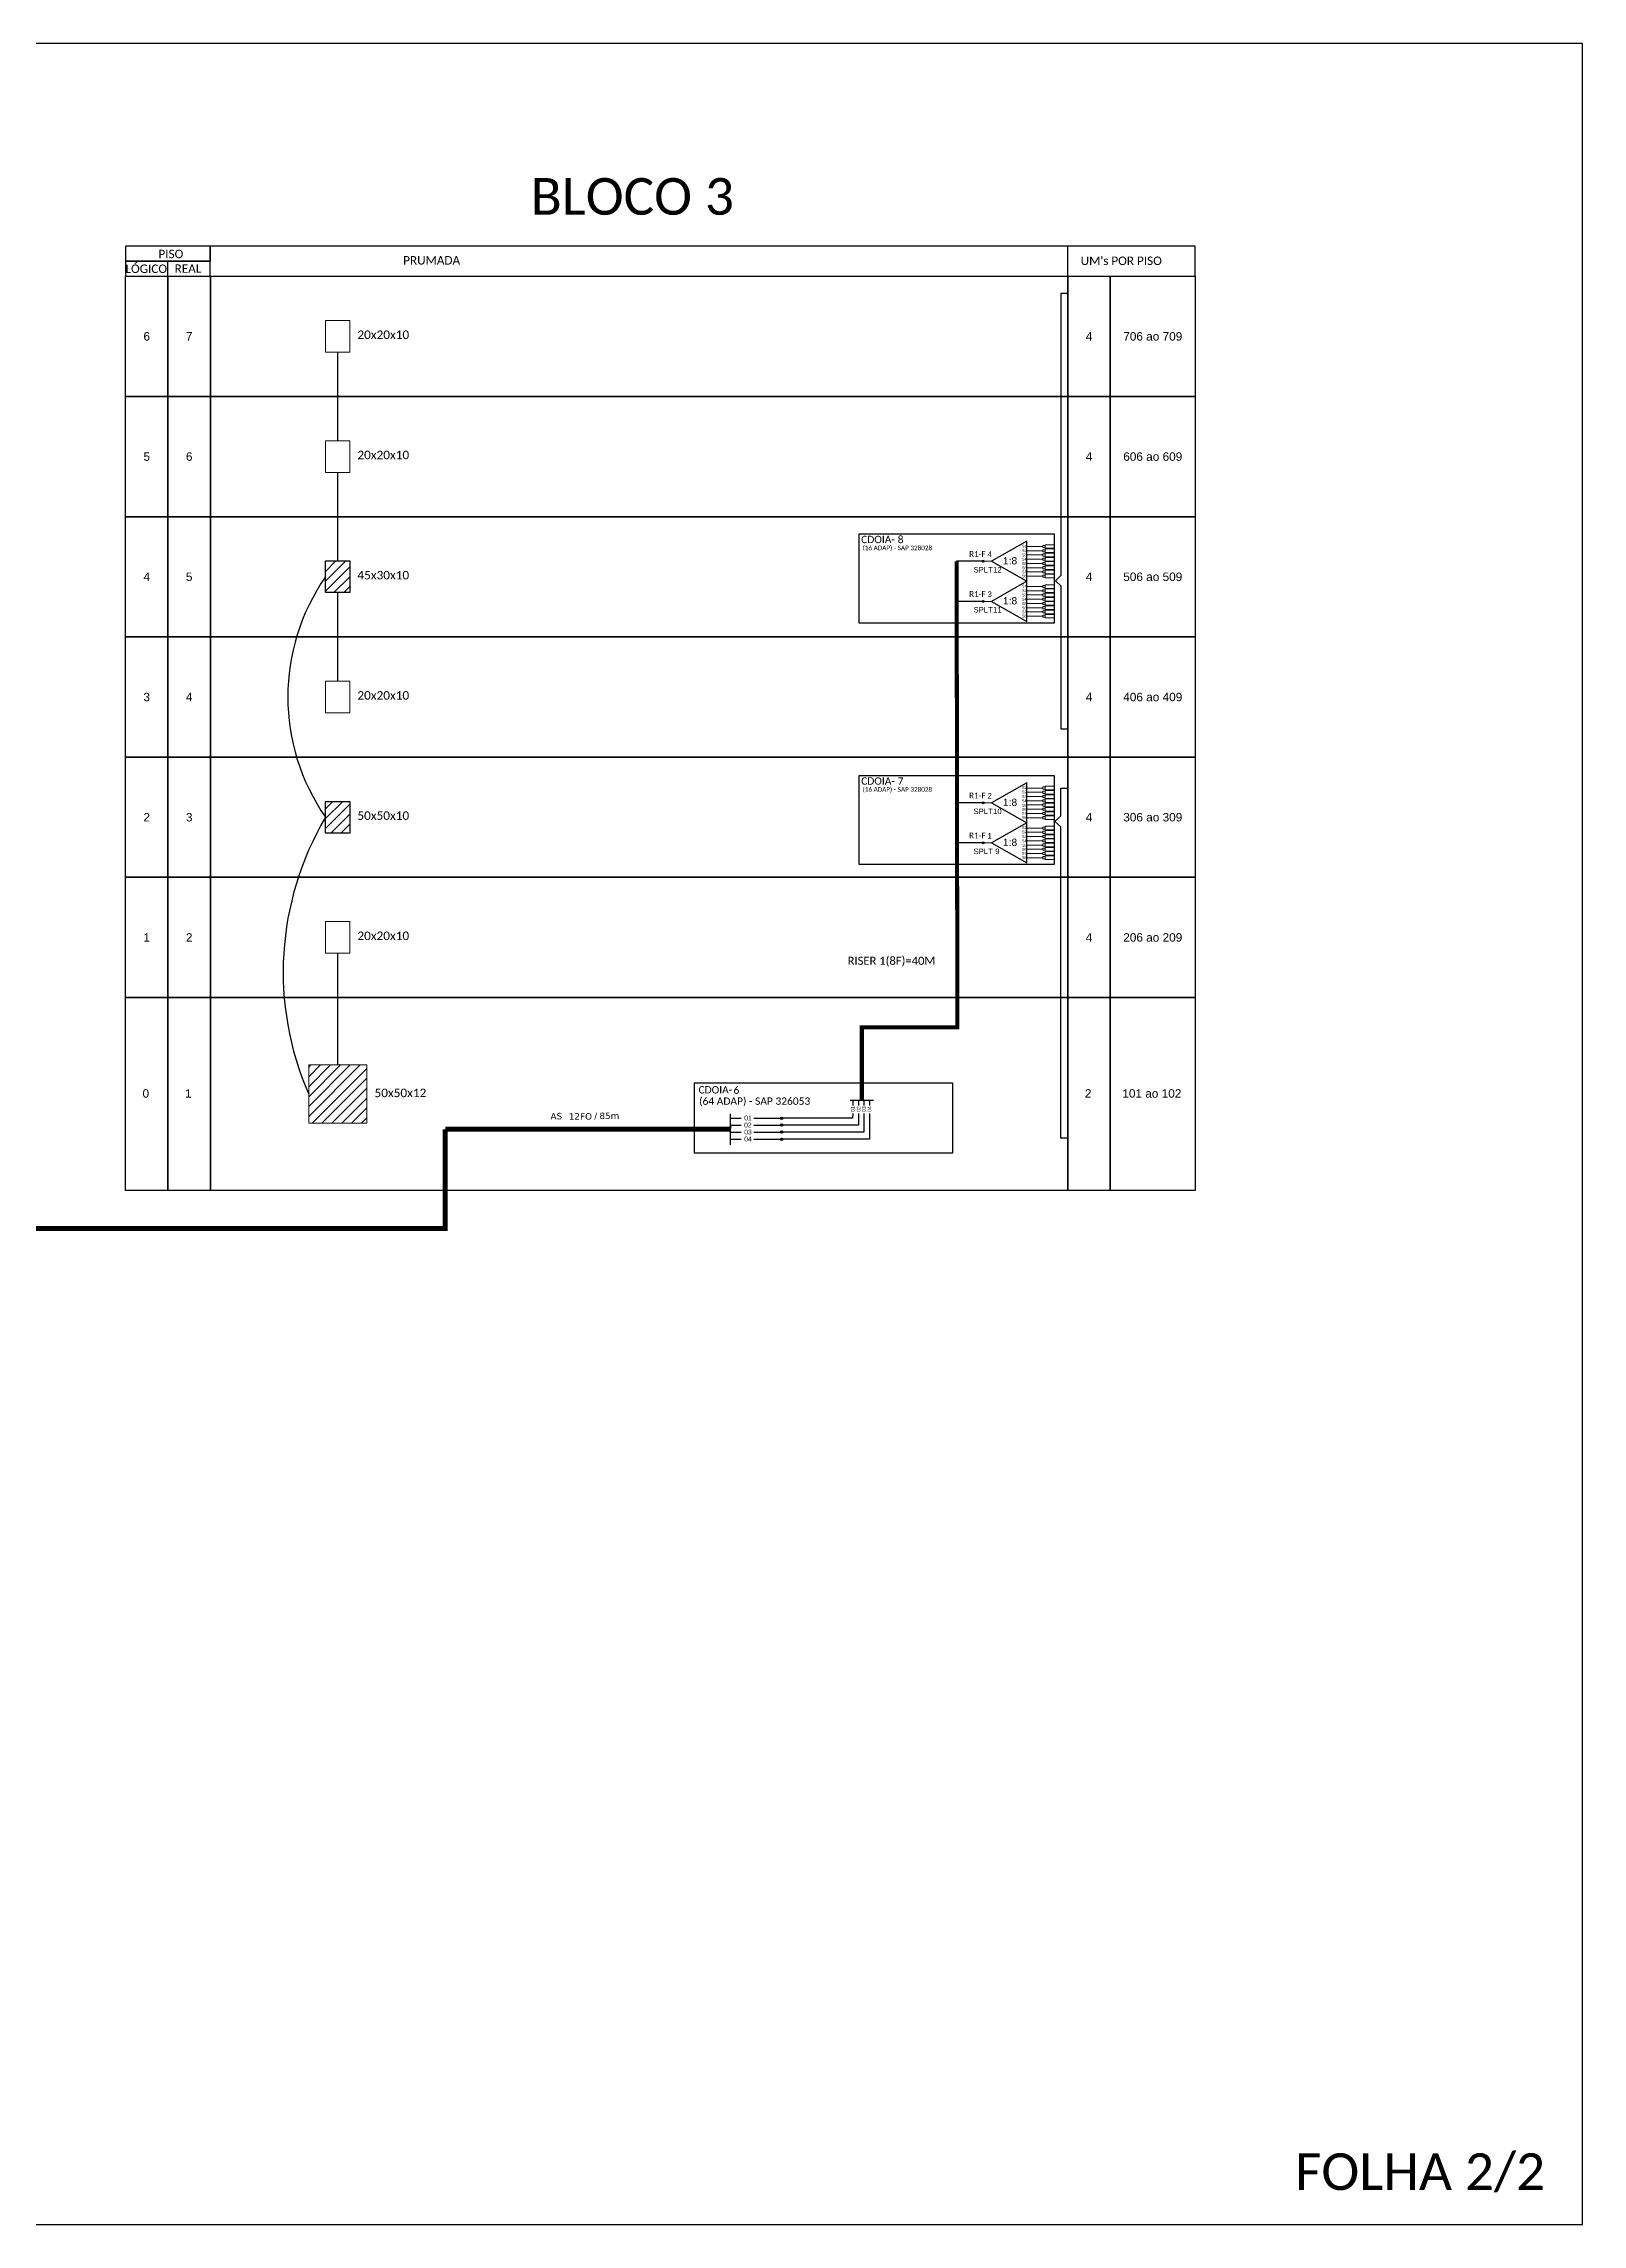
# Model space of a CAD drawing. Extents: x -89 to 1620, y 705 to 1299.
# Drawn here: x 1201 to 1620, y 705 to 1299 of the extents above; entities that cross this region are included whole.
import ezdxf
from ezdxf.enums import TextEntityAlignment as Align

# ---------------------------------------------------------------- set-up
doc = ezdxf.new("R2010")
doc.units = 0
doc.layers.add('40.1-ETIQUETAS', color=1, linetype='Continuous', lineweight=20)
doc.styles.add('ARIAL', font='arial.ttf')
doc.styles.add('siredit', font='verdana.ttf')
doc.styles.add('WMF-Calibri0', font='calibri.ttf')

msp = doc.modelspace()

# ---------------------------------------------------------------- hatches: boundary and pattern name
h = msp.add_hatch()
h.set_pattern_fill('ANSI31', color=1, scale=0.6)
h.set_pattern_definition([(45, (746.2662, 173.7744), (-1.3470384, 1.3470384), [])])
h.paths.add_polyline_path([(1284.47, 1084), (1284.47, 1092.62), (1277.85, 1092.62), (1277.85, 1084)])
h.paths.add_polyline_path([(1284.47, 1158.11), (1277.85, 1158.11), (1277.85, 1149.49), (1284.47, 1149.49)])
h = msp.add_hatch(color=3)
h.dxf.hatch_style = 1
edge = h.paths.add_edge_path()
edge.add_arc((1457.07, 1158.01), 0.256, 0, 360)
h = msp.add_hatch(color=3)
h.dxf.hatch_style = 1
edge = h.paths.add_edge_path()
edge.add_arc((1457.07, 1147.11), 0.256, 0, 360)
h = msp.add_hatch(color=3)
h.dxf.hatch_style = 1
edge = h.paths.add_edge_path()
edge.add_arc((1457.07, 1092.21), 0.256, 0, 360)
h = msp.add_hatch(color=3)
h.dxf.hatch_style = 1
edge = h.paths.add_edge_path()
edge.add_arc((1457.07, 1081.32), 0.256, 0, 360)
h = msp.add_hatch()
h.set_pattern_fill('ANSI31', color=1, scale=0.6)
h.set_pattern_definition([(45, (496.6525, 3692.0763), (-1.3470384, 1.3470384), [])])
h.paths.add_polyline_path([(1289.06, 1005.01), (1289.06, 1020.82), (1273.26, 1020.82), (1273.26, 1005.01)])
h = msp.add_hatch(color=3)
h.dxf.hatch_style = 1
edge = h.paths.add_edge_path()
edge.add_arc((1402.12, 1006.33), 0.32, 0, 360)
h = msp.add_hatch(color=3)
h.dxf.hatch_style = 1
edge = h.paths.add_edge_path()
edge.add_arc((1402.12, 1004.45), 0.32, 0, 360)
h = msp.add_hatch(color=3)
h.dxf.hatch_style = 1
edge = h.paths.add_edge_path()
edge.add_arc((1402.12, 1002.53), 0.32, 0, 360)
h = msp.add_hatch(color=3)
h.dxf.hatch_style = 1
edge = h.paths.add_edge_path()
edge.add_arc((1402.12, 1000.61), 0.32, 0, 360)

# ---------------------------------------------------------------- linework, layer by layer
for points in [[(781.75, 705.02), (1620.31, 705.02), (1620.31, 1299.02), (781.75, 1299.02), (781.75, 705.02)], [(1246.45, 1235.66), (1514.82, 1235.66), (1514.82, 1243.88), (1246.45, 1243.88), (1246.45, 1243.88), (1246.45, 1239.77)], [(1480.07, 1235.66), (1480.07, 1243.88)], [(1234.88, 1235.66), (1234.88, 1239.77)], [(1388.21, 1004.43), (1388.21, 1003.54)], [(1388.21, 1002.53), (1391.12, 1002.53)], [(1394.52, 1002.53), (1402.12, 1002.53), (1402.12, 1002.53)]]:
    msp.add_lwpolyline(points)
for points in [[(1223.31, 1239.77), (1246.45, 1239.77), (1246.45, 1243.88), (1223.31, 1243.88)], [(1223.31, 1235.66), (1246.45, 1235.66), (1246.45, 1239.77), (1223.31, 1239.77)], [(1223.34, 1235.66), (1234.92, 1235.66), (1234.92, 1202.91), (1223.34, 1202.91)], [(1234.92, 1235.66), (1246.49, 1235.66), (1246.49, 1202.91), (1234.92, 1202.91)], [(1246.49, 1235.66), (1480.1, 1235.66), (1480.1, 1202.91), (1246.49, 1202.91)], [(1480.1, 1235.66), (1491.68, 1235.66), (1491.68, 1202.91), (1480.1, 1202.91)], [(1491.68, 1235.66), (1514.82, 1235.66), (1514.82, 1202.91), (1491.68, 1202.91)], [(1223.34, 1202.91), (1234.92, 1202.91), (1234.92, 1170.17), (1223.34, 1170.17)], [(1234.92, 1202.91), (1246.49, 1202.91), (1246.49, 1170.17), (1234.92, 1170.17)], [(1246.49, 1202.91), (1480.1, 1202.91), (1480.1, 1170.17), (1246.49, 1170.17)], [(1480.1, 1202.91), (1491.68, 1202.91), (1491.68, 1170.17), (1480.1, 1170.17)], [(1491.68, 1202.91), (1514.82, 1202.91), (1514.82, 1170.17), (1491.68, 1170.17)], [(1223.34, 1170.17), (1234.92, 1170.17), (1234.92, 1137.43), (1223.34, 1137.43)], [(1234.92, 1170.17), (1246.49, 1170.17), (1246.49, 1137.43), (1234.92, 1137.43)], [(1246.49, 1170.17), (1480.1, 1170.17), (1480.1, 1137.43), (1246.49, 1137.43)], [(1480.1, 1170.17), (1491.68, 1170.17), (1491.68, 1137.43), (1480.1, 1137.43)], [(1491.68, 1170.17), (1514.82, 1170.17), (1514.82, 1137.43), (1491.68, 1137.43)], [(1223.34, 1137.43), (1234.92, 1137.43), (1234.92, 1104.68), (1223.34, 1104.68)], [(1234.92, 1137.43), (1246.49, 1137.43), (1246.49, 1104.68), (1234.92, 1104.68)], [(1246.49, 1137.43), (1480.1, 1137.43), (1480.1, 1104.68), (1246.49, 1104.68)], [(1480.1, 1137.43), (1491.68, 1137.43), (1491.68, 1104.68), (1480.1, 1104.68)], [(1491.68, 1137.43), (1514.82, 1137.43), (1514.82, 1104.68), (1491.68, 1104.68)], [(1223.34, 1104.68), (1234.92, 1104.68), (1234.92, 1071.94), (1223.34, 1071.94)], [(1234.92, 1104.68), (1246.49, 1104.68), (1246.49, 1071.94), (1234.92, 1071.94)], [(1246.49, 1104.68), (1480.1, 1104.68), (1480.1, 1071.94), (1246.49, 1071.94)], [(1480.1, 1104.68), (1491.68, 1104.68), (1491.68, 1071.94), (1480.1, 1071.94)], [(1491.68, 1104.68), (1514.82, 1104.68), (1514.82, 1071.94), (1491.68, 1071.94)], [(1223.34, 1071.94), (1234.92, 1071.94), (1234.92, 1039.19), (1223.34, 1039.19)], [(1234.92, 1071.94), (1246.49, 1071.94), (1246.49, 1039.19), (1234.92, 1039.19)], [(1246.49, 1071.94), (1480.1, 1071.94), (1480.1, 1039.19), (1246.49, 1039.19)], [(1480.1, 1071.94), (1491.68, 1071.94), (1491.68, 1039.19), (1480.1, 1039.19)], [(1491.68, 1071.94), (1514.82, 1071.94), (1514.82, 1039.19), (1491.68, 1039.19)], [(1223.34, 1039.19), (1234.92, 1039.19), (1234.92, 986.64), (1223.34, 986.64)], [(1234.92, 1039.19), (1246.49, 1039.19), (1246.49, 986.64), (1234.92, 986.64)], [(1246.49, 1039.19), (1480.1, 1039.19), (1480.1, 986.64), (1246.49, 986.64)], [(1480.1, 1039.19), (1491.68, 1039.19), (1491.68, 986.64), (1480.1, 986.64)], [(1491.68, 1039.19), (1514.82, 1039.19), (1514.82, 986.64), (1491.68, 986.64)]]:
    msp.add_lwpolyline(points, close=True)
at = {"color": 3}
for points in [[(1479.98, 1112.29), (1478.33, 1112.29), (1478.33, 1151.23), (1476.76, 1152.74), (1478.33, 1154.25), (1478.33, 1231.07), (1479.98, 1231.07)], [(1281.16, 1190.85), (1281.16, 1214.98)], [(1281.16, 1158.11), (1281.16, 1182.23)], [(1281.16, 1125.36), (1281.16, 1149.49)], [(1479.81, 1000.89), (1478.16, 1000.89), (1478.16, 1085.67), (1476.59, 1087.18), (1478.16, 1088.69), (1478.16, 1096.18), (1479.81, 1096.18)], [(1281.16, 1020.82), (1281.16, 1051.26)], [(1388.21, 1006.33), (1391.12, 1006.33)], [(1394.52, 1006.33), (1402.12, 1006.33), (1402.12, 1006.33)]]:
    msp.add_lwpolyline(points, dxfattribs=at)
at = {"color": 0, "lineweight": 0}
for points in [[(1277.85, 1223.6), (1284.47, 1223.6), (1284.47, 1214.98), (1277.85, 1214.98)], [(1277.85, 1190.85), (1284.47, 1190.85), (1284.47, 1182.23), (1277.85, 1182.23)], [(1277.85, 1125.36), (1284.47, 1125.36), (1284.47, 1116.74), (1277.85, 1116.74)], [(1277.85, 1059.88), (1284.47, 1059.88), (1284.47, 1051.26), (1277.85, 1051.26)]]:
    msp.add_lwpolyline(points, close=True, dxfattribs=at)
at = {"color": 1}
for points in [[(1423.23, 1165.46), (1476.36, 1165.46), (1476.36, 1141.18), (1423.23, 1141.18)], [(1277.85, 1158.11), (1284.47, 1158.11), (1284.47, 1149.49), (1277.85, 1149.49)], [(1423.23, 1099.66), (1476.36, 1099.66), (1476.36, 1075.39), (1423.23, 1075.39)], [(1277.85, 1092.62), (1284.47, 1092.62), (1284.47, 1084), (1277.85, 1084)], [(1378.41, 1015.98), (1448.69, 1015.98), (1448.69, 996.76), (1378.41, 996.76)]]:
    msp.add_lwpolyline(points, close=True, dxfattribs=at)
at = {"color": 5, "const_width": 1.1}
for points in [[(1449.81, 1158.01), (1450.01, 1031.06), (1427.1, 1031.06)], [(1423.98, 1011.24), (1423.98, 1031.06), (1427.1, 1031.06)]]:
    msp.add_lwpolyline(points, dxfattribs=at)
at = {"color": 1}
for points in [[(1468.96, 1163.46), (1459.3, 1158.01), (1468.96, 1152.56), (1468.96, 1163.46)], [(1468.96, 1152.56), (1459.3, 1147.11), (1468.96, 1141.66), (1468.96, 1152.56)], [(1468.96, 1097.66), (1459.3, 1092.21), (1468.96, 1086.76), (1468.96, 1097.66)], [(1468.96, 1086.76), (1459.3, 1081.32), (1468.96, 1075.87), (1468.96, 1086.76)], [(1388.21, 999.11), (1388.21, 1007.49)]]:
    msp.add_lwpolyline(points, dxfattribs=at)
at = {"color": 3, "lineweight": 0}
for points in [[(1473.34, 1162.04), (1468.96, 1162.04)], [(1468.96, 1160.89), (1473.34, 1160.89)], [(1468.96, 1159.74), (1473.34, 1159.74)], [(1468.96, 1158.59), (1473.34, 1158.59)], [(1473.92, 1162.54), (1473.92, 1161.55)], [(1473.92, 1162.54), (1476.33, 1162.54)], [(1473.92, 1161.55), (1476.33, 1161.55)], [(1473.92, 1161.38), (1473.92, 1160.4)], [(1473.92, 1161.38), (1476.33, 1161.38)], [(1473.92, 1160.4), (1476.33, 1160.4)], [(1473.92, 1160.23), (1473.92, 1159.24)], [(1473.92, 1160.23), (1476.33, 1160.23)], [(1473.92, 1159.24), (1476.33, 1159.24)], [(1473.92, 1159.08), (1473.92, 1158.09)], [(1473.92, 1159.08), (1476.33, 1159.08)], [(1468.96, 1157.43), (1473.34, 1157.43)], [(1468.96, 1156.28), (1473.34, 1156.28)], [(1468.96, 1155.13), (1473.34, 1155.13)], [(1468.96, 1153.97), (1473.34, 1153.97)], [(1473.92, 1158.09), (1476.33, 1158.09)], [(1473.92, 1157.93), (1473.92, 1156.94)], [(1473.92, 1157.93), (1476.33, 1157.93)], [(1473.92, 1156.94), (1476.33, 1156.94)], [(1473.92, 1156.77), (1473.92, 1155.79)], [(1473.92, 1156.77), (1476.33, 1156.77)], [(1473.92, 1155.79), (1476.33, 1155.79)], [(1473.92, 1155.62), (1473.92, 1154.63)], [(1473.92, 1155.62), (1476.33, 1155.62)], [(1473.92, 1154.63), (1476.33, 1154.63)], [(1473.92, 1154.47), (1473.92, 1153.48)], [(1473.92, 1154.47), (1476.33, 1154.47)], [(1473.92, 1153.48), (1476.33, 1153.48)], [(1473.34, 1151.15), (1468.96, 1151.15)], [(1468.96, 1149.99), (1473.34, 1149.99)], [(1468.96, 1148.84), (1473.34, 1148.84)], [(1468.96, 1147.69), (1473.34, 1147.69)], [(1468.96, 1146.54), (1473.34, 1146.54)], [(1473.92, 1151.64), (1473.92, 1150.65)], [(1473.92, 1151.64), (1476.33, 1151.64)], [(1473.92, 1150.65), (1476.33, 1150.65)], [(1473.92, 1150.49), (1473.92, 1149.5)], [(1473.92, 1150.49), (1476.33, 1150.49)], [(1473.92, 1149.5), (1476.33, 1149.5)], [(1473.92, 1149.33), (1473.92, 1148.35)], [(1473.92, 1149.33), (1476.33, 1149.33)], [(1473.92, 1148.35), (1476.33, 1148.35)], [(1473.92, 1148.18), (1473.92, 1147.19)], [(1473.92, 1148.18), (1476.33, 1148.18)], [(1473.92, 1147.19), (1476.33, 1147.19)], [(1473.92, 1147.03), (1473.92, 1146.04)], [(1473.92, 1147.03), (1476.33, 1147.03)], [(1468.96, 1145.38), (1473.34, 1145.38)], [(1468.96, 1144.23), (1473.34, 1144.23)], [(1468.96, 1143.08), (1473.34, 1143.08)], [(1473.92, 1146.04), (1476.33, 1146.04)], [(1473.92, 1145.88), (1473.92, 1144.89)], [(1473.92, 1145.88), (1476.33, 1145.88)], [(1473.92, 1144.89), (1476.33, 1144.89)], [(1473.92, 1144.72), (1473.92, 1143.74)], [(1473.92, 1144.72), (1476.33, 1144.72)], [(1473.92, 1143.74), (1476.33, 1143.74)], [(1473.92, 1143.57), (1473.92, 1142.58)], [(1473.92, 1143.57), (1476.33, 1143.57)], [(1473.92, 1142.58), (1476.33, 1142.58)], [(1473.34, 1096.25), (1468.96, 1096.25)], [(1468.96, 1095.1), (1473.34, 1095.1)], [(1468.96, 1093.94), (1473.34, 1093.94)], [(1473.92, 1096.74), (1473.92, 1095.76)], [(1473.92, 1096.74), (1476.33, 1096.74)], [(1473.92, 1095.76), (1476.33, 1095.76)], [(1473.92, 1095.59), (1473.92, 1094.6)], [(1473.92, 1095.59), (1476.33, 1095.59)], [(1473.92, 1094.6), (1476.33, 1094.6)], [(1473.92, 1094.44), (1473.92, 1093.45)], [(1473.92, 1094.44), (1476.33, 1094.44)], [(1473.92, 1093.45), (1476.33, 1093.45)], [(1473.92, 1093.28), (1473.92, 1092.3)], [(1473.92, 1093.28), (1476.33, 1093.28)], [(1468.96, 1092.79), (1473.34, 1092.79)], [(1468.96, 1091.64), (1473.34, 1091.64)], [(1468.96, 1090.48), (1473.34, 1090.48)], [(1468.96, 1089.33), (1473.34, 1089.33)], [(1468.96, 1088.18), (1473.34, 1088.18)], [(1473.92, 1092.3), (1476.33, 1092.3)], [(1473.92, 1092.13), (1473.92, 1091.14)], [(1473.92, 1092.13), (1476.33, 1092.13)], [(1473.92, 1091.14), (1476.33, 1091.14)], [(1473.92, 1090.98), (1473.92, 1089.99)], [(1473.92, 1090.98), (1476.33, 1090.98)], [(1473.92, 1089.99), (1476.33, 1089.99)], [(1473.92, 1089.82), (1473.92, 1088.84)], [(1473.92, 1089.82), (1476.33, 1089.82)], [(1473.92, 1088.84), (1476.33, 1088.84)], [(1473.92, 1088.67), (1473.92, 1087.68)], [(1473.92, 1088.67), (1476.33, 1088.67)], [(1473.92, 1087.68), (1476.33, 1087.68)], [(1473.34, 1085.35), (1468.96, 1085.35)], [(1468.96, 1084.2), (1473.34, 1084.2)], [(1468.96, 1083.05), (1473.34, 1083.05)], [(1468.96, 1081.89), (1473.34, 1081.89)], [(1473.92, 1085.85), (1473.92, 1084.86)], [(1473.92, 1085.85), (1476.33, 1085.85)], [(1473.92, 1084.86), (1476.33, 1084.86)], [(1473.92, 1084.69), (1473.92, 1083.71)], [(1473.92, 1084.69), (1476.33, 1084.69)], [(1473.92, 1083.71), (1476.33, 1083.71)], [(1473.92, 1083.54), (1473.92, 1082.55)], [(1473.92, 1083.54), (1476.33, 1083.54)], [(1473.92, 1082.55), (1476.33, 1082.55)], [(1473.92, 1082.39), (1473.92, 1081.4)], [(1473.92, 1082.39), (1476.33, 1082.39)], [(1473.92, 1081.4), (1476.33, 1081.4)], [(1473.92, 1081.23), (1473.92, 1080.25)], [(1473.92, 1081.23), (1476.33, 1081.23)], [(1468.96, 1080.74), (1473.34, 1080.74)], [(1468.96, 1079.59), (1473.34, 1079.59)], [(1468.96, 1078.43), (1473.34, 1078.43)], [(1468.96, 1077.28), (1473.34, 1077.28)], [(1473.92, 1080.25), (1476.33, 1080.25)], [(1473.92, 1080.08), (1473.92, 1079.09)], [(1473.92, 1080.08), (1476.33, 1080.08)], [(1473.92, 1079.09), (1476.33, 1079.09)], [(1473.92, 1078.93), (1473.92, 1077.94)], [(1473.92, 1078.93), (1476.33, 1078.93)], [(1473.92, 1077.94), (1476.33, 1077.94)], [(1473.92, 1077.77), (1473.92, 1076.79)], [(1473.92, 1077.77), (1476.33, 1077.77)], [(1473.92, 1076.79), (1476.33, 1076.79)]]:
    msp.add_lwpolyline(points, dxfattribs=at)
for points in [[(1473.34, 1162.33), (1473.92, 1162.33), (1473.92, 1161.76), (1473.34, 1161.76)], [(1473.34, 1161.18), (1473.92, 1161.18), (1473.92, 1160.6), (1473.34, 1160.6)], [(1473.34, 1160.02), (1473.92, 1160.02), (1473.92, 1159.45), (1473.34, 1159.45)], [(1473.34, 1158.87), (1473.92, 1158.87), (1473.92, 1158.3), (1473.34, 1158.3)], [(1473.34, 1157.72), (1473.92, 1157.72), (1473.92, 1157.15), (1473.34, 1157.15)], [(1473.34, 1156.57), (1473.92, 1156.57), (1473.92, 1155.99), (1473.34, 1155.99)], [(1473.34, 1155.41), (1473.92, 1155.41), (1473.92, 1154.84), (1473.34, 1154.84)], [(1473.34, 1154.26), (1473.92, 1154.26), (1473.92, 1153.69), (1473.34, 1153.69)], [(1473.34, 1151.43), (1473.92, 1151.43), (1473.92, 1150.86), (1473.34, 1150.86)], [(1473.34, 1150.28), (1473.92, 1150.28), (1473.92, 1149.71), (1473.34, 1149.71)], [(1473.34, 1149.13), (1473.92, 1149.13), (1473.92, 1148.55), (1473.34, 1148.55)], [(1473.34, 1147.97), (1473.92, 1147.97), (1473.92, 1147.4), (1473.34, 1147.4)], [(1473.34, 1146.82), (1473.92, 1146.82), (1473.92, 1146.25), (1473.34, 1146.25)], [(1473.34, 1145.67), (1473.92, 1145.67), (1473.92, 1145.1), (1473.34, 1145.1)], [(1473.34, 1144.52), (1473.92, 1144.52), (1473.92, 1143.94), (1473.34, 1143.94)], [(1473.34, 1143.36), (1473.92, 1143.36), (1473.92, 1142.79), (1473.34, 1142.79)], [(1473.34, 1096.54), (1473.92, 1096.54), (1473.92, 1095.96), (1473.34, 1095.96)], [(1473.34, 1095.38), (1473.92, 1095.38), (1473.92, 1094.81), (1473.34, 1094.81)], [(1473.34, 1094.23), (1473.92, 1094.23), (1473.92, 1093.66), (1473.34, 1093.66)], [(1473.34, 1093.08), (1473.92, 1093.08), (1473.92, 1092.5), (1473.34, 1092.5)], [(1473.34, 1091.92), (1473.92, 1091.92), (1473.92, 1091.35), (1473.34, 1091.35)], [(1473.34, 1090.77), (1473.92, 1090.77), (1473.92, 1090.2), (1473.34, 1090.2)], [(1473.34, 1089.62), (1473.92, 1089.62), (1473.92, 1089.04), (1473.34, 1089.04)], [(1473.34, 1088.46), (1473.92, 1088.46), (1473.92, 1087.89), (1473.34, 1087.89)], [(1473.34, 1085.64), (1473.92, 1085.64), (1473.92, 1085.07), (1473.34, 1085.07)], [(1473.34, 1084.49), (1473.92, 1084.49), (1473.92, 1083.91), (1473.34, 1083.91)], [(1473.34, 1083.33), (1473.92, 1083.33), (1473.92, 1082.76), (1473.34, 1082.76)], [(1473.34, 1082.18), (1473.92, 1082.18), (1473.92, 1081.61), (1473.34, 1081.61)], [(1473.34, 1081.03), (1473.92, 1081.03), (1473.92, 1080.45), (1473.34, 1080.45)], [(1473.34, 1079.87), (1473.92, 1079.87), (1473.92, 1079.3), (1473.34, 1079.3)], [(1473.34, 1078.72), (1473.92, 1078.72), (1473.92, 1078.15), (1473.34, 1078.15)], [(1473.34, 1077.57), (1473.92, 1077.57), (1473.92, 1076.99), (1473.34, 1076.99)]]:
    msp.add_lwpolyline(points, close=True, dxfattribs=at)
at = {"color": 5}
for points in [[(1457.07, 1158.01), (1449.81, 1158.01)], [(1457.07, 1147.11), (1449.81, 1147.11)], [(1457.07, 1092.21), (1449.81, 1092.21)], [(1457.07, 1081.32), (1449.81, 1081.32)], [(1420.8, 1011.24), (1427.16, 1011.24)], [(1421.5, 1011.24), (1421.5, 1009.79)], [(1423.03, 1011.24), (1423.03, 1009.79)], [(1424.56, 1011.24), (1424.56, 1009.79)], [(1426.04, 1011.24), (1426.04, 1009.79)], [(1421.5, 1007.64), (1421.47, 1006.38), (1402.43, 1006.38)], [(1424.56, 1007.64), (1424.56, 1002.53), (1402.44, 1002.53)], [(1423.03, 1007.64), (1423.03, 1004.45), (1402.44, 1004.45)], [(1426.04, 1007.63), (1426.04, 1000.6), (1402.44, 1000.6)], [(1388.21, 1000.61), (1391.12, 1000.61)], [(1394.52, 1000.61), (1402.12, 1000.61), (1402.12, 1000.61)]]:
    msp.add_lwpolyline(points, dxfattribs=at)
at = {"color": 1, "lineweight": 0}
for points in [[(1459.3, 1158.01), (1457.07, 1158.01)], [(1459.3, 1147.11), (1457.07, 1147.11)], [(1459.3, 1092.21), (1457.07, 1092.21)], [(1459.3, 1081.32), (1457.07, 1081.32)]]:
    msp.add_lwpolyline(points, dxfattribs=at)
msp.add_lwpolyline([(1273.26, 1020.82), (1289.06, 1020.82), (1289.06, 1005.01), (1273.26, 1005.01)], close=True, dxfattribs=at)
at = {"color": 1, "const_width": 1.36}
for points in [[(1086.33, 995.08), (1086.33, 976.29), (1310.46, 976.29), (1310.46, 1003.3)], [(1310.46, 1003.3), (1388.21, 1003.3)]]:
    msp.add_lwpolyline(points, dxfattribs=at)
at = {"color": 2}
for points in [[(1388.21, 1004.43), (1391.12, 1004.43)], [(1394.52, 1004.44), (1402.12, 1004.45), (1402.12, 1004.45)]]:
    msp.add_lwpolyline(points, dxfattribs=at)
at = {"color": 3}
for centre, radius in [((1457.07, 1158.01), 0.256), ((1457.07, 1147.11), 0.256), ((1457.07, 1092.21), 0.256), ((1457.07, 1081.32), 0.256), ((1402.12, 1006.33), 0.32), ((1402.12, 1004.45), 0.32), ((1402.12, 1002.53), 0.32), ((1402.12, 1000.61), 0.32)]:
    msp.add_circle(centre, radius, dxfattribs=at)
for centre, radius, start, end in [((1324.93, 1121.05), 57.35, 145.18355, 214.81645), ((1349.15, 1046.13), 82.84, 149.39228, 203.63718)]:
    msp.add_arc(centre, radius, start, end, dxfattribs=at)
for p in [(1223.34, 1202.91), (1223.34, 1170.17), (1223.34, 1137.43), (1223.34, 1104.68), (1223.34, 1071.94), (1223.34, 1039.19)]:
    msp.add_point(p)

# ---------------------------------------------------------------- texts
at = {"style": 'WMF-Calibri0'}
for s, height, p in [('BLOCO 3', 10, (1333.73, 1252.4)), ('     PISO', 2.3, (1228.27, 1240.58)), ('  LÓGICO', 2.3, (1221.72, 1236.55)), ('    REAL', 2.3, (1233.49, 1236.6)), ('PRUMADA', 2.3, (1299.01, 1238.84)), ("UM's POR PISO", 2.3, (1483.6, 1238.72)), ('20x20x10', 2.317, (1286.53, 1218.57)), ('20x20x10', 2.317, (1286.53, 1185.82)), ('20x20x10', 2.317, (1286.53, 1120.33)), ('20x20x10', 2.317, (1286.53, 1054.85)), ('50x50x12', 2.317, (1291.2, 1012.06)), ('FOLHA 2/2', 10, (1542.03, 714.38))]:
    msp.add_text(s, height=height, dxfattribs=at).set_placement(p)
at = {"style": 'ARIAL'}
for s, height, p in [('6', 2.3, (1229.13, 1219.29)), ('7', 2.3, (1240.7, 1219.29)), ('4', 2.3, (1485.89, 1219.29)), ('706 ao 709', 2.3, (1503.25, 1219.29)), ('5', 2.3, (1229.13, 1186.54)), ('6', 2.3, (1240.7, 1186.54)), ('4', 2.3, (1485.89, 1186.54)), ('606 ao 609', 2.3, (1503.25, 1186.54)), ('4', 2.3, (1229.13, 1153.8)), ('5', 2.3, (1240.7, 1153.8)), ('4', 2.3, (1485.89, 1153.8)), ('506 ao 509', 2.3, (1503.25, 1153.8)), ('3', 2.3, (1229.13, 1121.05)), ('4', 2.3, (1240.7, 1121.05)), ('4', 2.3, (1485.89, 1121.05)), ('406 ao 409', 2.3, (1503.25, 1121.05)), ('2', 2.3, (1229.13, 1088.31)), ('3', 2.3, (1240.7, 1088.31)), ('4', 2.3, (1485.89, 1088.31)), ('306 ao 309', 2.3, (1503.25, 1088.31)), ('1', 2.3, (1229.13, 1055.57)), ('2', 2.3, (1240.7, 1055.57)), ('4', 2.3, (1485.89, 1055.57)), ('206 ao 209', 2.3, (1503.25, 1055.57)), ('0', 2.3, (1228.88, 1013.07)), ('1', 2.3, (1240.46, 1013.07)), ('2', 2.3, (1485.64, 1013.07)), ('101 ao 102', 2.3, (1503, 1013.07)), ('02', 1.323, (1392.93, 1004.47)), ('01', 1.323, (1392.95, 1006.39)), ('04', 1.323, (1392.95, 1000.67)), ('03', 1.323, (1392.96, 1002.56))]:
    msp.add_text(s, height=height, dxfattribs=at).set_placement(p, align=Align.MIDDLE_CENTER)
at = {"color": 1}
for s, height, style, p in [('CDOIA-', 2, 'WMF-Calibri0', (1423.8, 1162.96)), ('8', 2, 'WMF-Calibri0', (1433.76, 1162.96)), ('1:8', 2, 'ARIAL', (1462.42, 1157.16)), ('S1', 0.75, 'ARIAL', (1467.59, 1161.77)), ('S2', 0.75, 'ARIAL', (1467.59, 1160.59)), ('S3', 0.75, 'ARIAL', (1467.59, 1159.38)), ('S4', 0.75, 'ARIAL', (1467.59, 1158.2)), ('45x30x10', 2.317, 'WMF-Calibri0', (1286.53, 1153.08)), ('S5', 0.75, 'ARIAL', (1467.59, 1156.99)), ('S6', 0.75, 'ARIAL', (1467.59, 1155.87)), ('S7', 0.75, 'ARIAL', (1467.59, 1154.77)), ('S8', 0.75, 'ARIAL', (1467.59, 1153.65)), ('1:8', 2, 'ARIAL', (1462.42, 1146.26)), ('S1', 0.75, 'ARIAL', (1467.59, 1150.88)), ('S2', 0.75, 'ARIAL', (1467.59, 1149.69)), ('S3', 0.75, 'ARIAL', (1467.59, 1148.48)), ('S4', 0.75, 'ARIAL', (1467.59, 1147.3)), ('S5', 0.75, 'ARIAL', (1467.59, 1146.09)), ('S6', 0.75, 'ARIAL', (1467.59, 1144.97)), ('S7', 0.75, 'ARIAL', (1467.59, 1143.87)), ('S8', 0.75, 'ARIAL', (1467.59, 1142.76)), ('CDOIA-', 2, 'WMF-Calibri0', (1423.8, 1097.17)), ('7', 2, 'WMF-Calibri0', (1433.76, 1097.17)), ('1:8', 2, 'ARIAL', (1462.42, 1091.36)), ('S1', 0.75, 'ARIAL', (1467.59, 1095.98)), ('S2', 0.75, 'ARIAL', (1467.59, 1094.79)), ('S3', 0.75, 'ARIAL', (1467.59, 1093.58)), ('S4', 0.75, 'ARIAL', (1467.59, 1092.4)), ('50x50x10', 2.317, 'WMF-Calibri0', (1286.53, 1087.59)), ('S5', 0.75, 'ARIAL', (1467.59, 1091.19)), ('S6', 0.75, 'ARIAL', (1467.59, 1090.07)), ('S7', 0.75, 'ARIAL', (1467.59, 1088.97)), ('S8', 0.75, 'ARIAL', (1467.59, 1087.86)), ('1:8', 2, 'ARIAL', (1462.42, 1080.47)), ('S1', 0.75, 'ARIAL', (1467.59, 1085.08)), ('S2', 0.75, 'ARIAL', (1467.59, 1083.9)), ('S3', 0.75, 'ARIAL', (1467.59, 1082.68)), ('S4', 0.75, 'ARIAL', (1467.59, 1081.51)), ('S5', 0.75, 'ARIAL', (1467.59, 1080.3)), ('S6', 0.75, 'ARIAL', (1467.59, 1079.18)), ('S7', 0.75, 'ARIAL', (1467.59, 1078.08)), ('S8', 0.75, 'ARIAL', (1467.59, 1076.96)), ('CDOIA-', 2, 'WMF-Calibri0', (1379.48, 1013.06)), ('6', 2, 'WMF-Calibri0', (1389.01, 1012.97))]:
    msp.add_text(s, height=height, dxfattribs=dict(at, style=style)).set_placement(p)
at = {"color": 1, "style": 'WMF-Calibri0'}
for s, height, p in [('(16 ADAP) - SAP 328028', 1.25, (1433.66, 1161.04)), ('(16 ADAP) - SAP 328028', 1.25, (1433.66, 1095.25)), ('(64 ADAP) - SAP 326053', 2, (1394.78, 1009.98))]:
    msp.add_text(s, height=height, dxfattribs=at).set_placement(p, align=Align.CENTER)
at = {"color": 5, "style": 'WMF-Calibri0'}
for s, height, p in [('R1-F', 1.6, (1453.2, 1159.22)), ('R1-F', 1.6, (1453.2, 1148.32)), ('R1-F', 1.6, (1453.2, 1093.42)), ('R1-F', 1.6, (1453.2, 1082.53)), ('RISER 1(8F)=40M', 2.2, (1420.11, 1048.11))]:
    msp.add_text(s, height=height, dxfattribs=at).set_placement(p)
at = {"color": 5, "style": 'ARIAL'}
for s, p in [('4', (1458.82, 1159.19)), ('3', (1458.82, 1148.29)), ('2', (1458.82, 1093.39)), ('1', (1458.82, 1082.49))]:
    msp.add_text(s, height=1.5, dxfattribs=at).set_placement(p, align=Align.CENTER)
at = {"color": 7, "style": 'ARIAL'}
for s, p in [('SPLT', (1457.03, 1154.96)), ('12', (1460.92, 1154.96)), ('SPLT', (1457.03, 1144.06)), ('11', (1460.92, 1144.06)), ('SPLT', (1457.03, 1089.16)), ('10', (1460.92, 1089.16)), ('SPLT', (1457.03, 1078.26)), ('9', (1460.92, 1078.26))]:
    msp.add_text(s, height=1.5, dxfattribs=at).set_placement(p, align=Align.CENTER)
at = {"style": 'ARIAL'}
for s, p in [('01', (1421.49, 1008.8)), ('02', (1423.11, 1008.8)), ('03', (1424.57, 1008.8)), ('04', (1426.06, 1008.8))]:
    msp.add_text(s, height=0.992, rotation=90, dxfattribs=at).set_placement(p, align=Align.MIDDLE_CENTER)
at = {"layer": '40.1-ETIQUETAS', "color": 1, "style": 'siredit'}
for s, p in [('AS', (1342.31, 1006.89)), ('12FO', (1350.46, 1006.82)), ('/', (1351.87, 1006.98))]:
    msp.add_text(s, height=1.75, dxfattribs=at).set_placement(p, align=Align.MIDDLE_RIGHT)
msp.add_text('85m', height=1.75, dxfattribs=at).set_placement((1352.49, 1006.98), align=Align.MIDDLE_LEFT)

doc.saveas('drawing.dxf')
